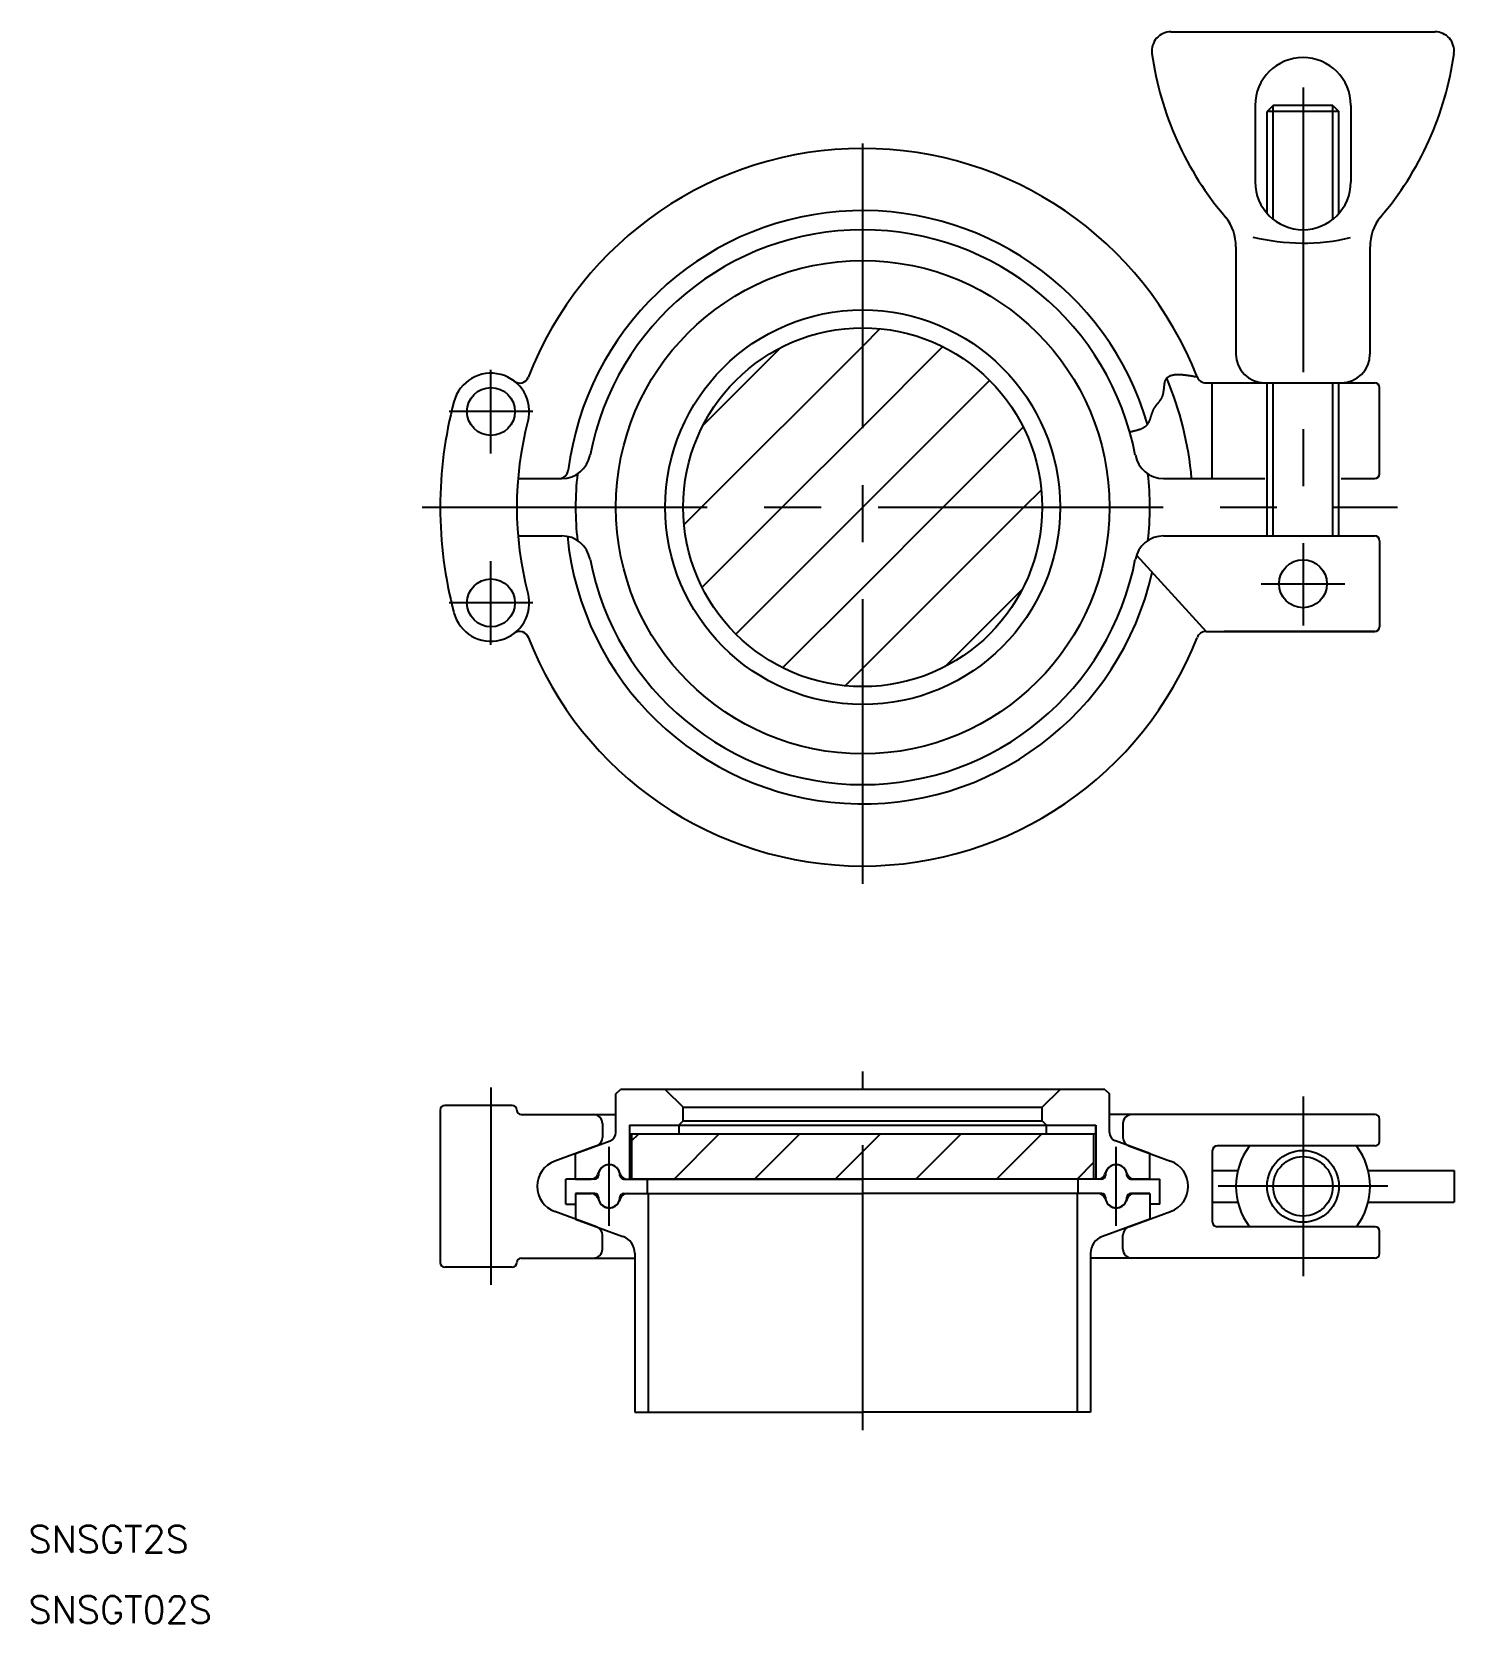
# Model space of a CAD drawing. Extents: x -93 to 66, y -124 to 53.
import ezdxf

# ---------------------------------------------------------------- set-up
doc = ezdxf.new("R2010")
doc.units = 0
doc.linetypes.add('CENTER', pattern=[50.8, 31.75, -6.35, 6.35, -6.35])
doc.layers.get('0').update_dxf_attribs({"linetype": 'CONTINUOUS'})
doc.layers.add('CENTER', color=1, linetype='CENTER')
doc.styles.get("Standard").update_dxf_attribs({"font": 'txt.shx', "height": 3, "bigfont": 'bigfont.shx'})

msp = doc.modelspace()

# ---------------------------------------------------------------- linework, layer by layer
at = {"color": 7, "linetype": 'CONTINUOUS'}
for p, q in [((34.35, 53), (63.78, 53)), ((43.73, 44.8), (43.73, 36.27)), ((45.74, 44.8), (45.07, 44.12)), ((52.39, 44.8), (45.74, 44.8)), ((52.39, 44.8), (53.07, 44.12)), ((54.4, 44.8), (54.4, 36.27)), ((45.07, 32.74), (45.07, 44.12)), ((53.07, 44.12), (45.07, 44.12)), ((53.07, 32.74), (53.07, 44.12)), ((41.6, 29.03), (41.6, 17.07)), ((56.53, 29.03), (56.53, 17.07)), ((38.26, 13.87), (45.07, 13.87)), ((38.93, 3.2), (38.93, 13.87)), ((44.8, 13.87), (53.33, 13.87)), ((45.07, -3.2), (45.07, 13.87)), ((53.07, -3.2), (53.07, 13.87)), ((53.33, 13.87), (57.07, 13.87)), ((57.6, 3.73), (57.6, 13.33)), ((-38.41, 3.2), (-33.53, 3.2)), ((33.53, 3.2), (44.8, 3.2)), ((53.33, 3.2), (57.07, 3.2)), ((-38.41, -3.2), (-33.53, -3.2)), ((33.53, -3.2), (57.07, -3.2)), ((57.6, -3.73), (57.6, -13.33)), ((30.51, -5.33), (38.26, -13.87)), ((38.26, -13.87), (57.07, -13.87)), ((57.07, -13.87), (40.27, -13.87)), ((-27.5, -65.4), (-27, -64.9)), ((-27.5, -69.71), (-27.5, -65.4)), ((0, -64.9), (-27, -64.9)), ((-22, -64.9), (-20, -66.9)), ((27, -64.9), (0, -64.9)), ((22, -64.9), (20, -66.9)), ((27, -64.9), (27.5, -65.4)), ((27.5, -69.71), (27.5, -65.4)), ((-47.08, -67.21), (-47.08, -84.21)), ((-39.05, -66.71), (-46.58, -66.71)), ((-38.55, -67.21), (-38.55, -67.21)), ((-20, -66.9), (0, -66.9)), ((-20, -68.4), (-20, -66.9)), ((0, -66.9), (20, -66.9)), ((20, -68.4), (20, -66.9)), ((-38.05, -67.71), (-27.5, -67.71)), ((-29, -68.71), (-29, -70.25)), ((-26, -68.9), (0, -68.9)), ((-26, -68.9), (-26, -74.9)), ((-26, -68.9), (-26, -69.9)), ((-20, -68.4), (-20.5, -68.9)), ((-20.5, -68.9), (-20.5, -69.9)), ((-20, -68.4), (20, -68.4)), ((0, -68.9), (26, -68.9)), ((20, -68.4), (20.5, -68.9)), ((20.5, -69.9), (20.5, -68.9)), ((26, -68.9), (26, -74.9)), ((26, -69.9), (26, -68.9)), ((57.1, -67.71), (27.5, -67.71)), ((29, -68.71), (29, -70.25)), ((57.6, -70.71), (57.6, -68.21)), ((-32, -72.05), (-28.16, -70.65)), ((26, -69.9), (-26, -69.9)), ((-25.75, -69.9), (-25.75, -74.9)), ((25.75, -74.9), (25.75, -69.9)), ((32, -72.05), (28.16, -70.65)), ((-29.66, -71.19), (-34.31, -72.89)), ((-32, -74.9), (-32, -72.05)), ((29.66, -71.19), (34.31, -72.89)), ((32, -74.9), (32, -72.05)), ((39, -79.71), (39, -71.71)), ((57.1, -71.21), (39.5, -71.21)), ((-29.52, -74.41), (-29.37, -74.06)), ((-26.98, -74.41), (-27.13, -74.06)), ((26.98, -74.41), (27.13, -74.06)), ((29.52, -74.41), (29.37, -74.06)), ((39, -73.96), (41.81, -73.96)), ((56.33, -73.96), (65.92, -73.96)), ((65.92, -73.96), (65.92, -77.46)), ((-29.85, -74.9), (-33.1, -74.9)), ((-33.1, -77.7), (-33.1, -74.9)), ((-32, -74.9), (-30.25, -74.9)), ((-26.65, -74.9), (0, -74.9)), ((-26.25, -74.9), (0, -74.9)), ((26, -74.9), (-26, -74.9)), ((-24, -76.51), (-24, -74.9)), ((26.65, -74.9), (0, -74.9)), ((26.65, -74.9), (0, -74.9)), ((24, -76.51), (24, -74.9)), ((32, -74.9), (29.85, -74.9)), ((29.85, -74.9), (33.1, -74.9)), ((33.1, -77.7), (33.1, -74.9)), ((-33.1, -77.7), (-32, -77.7)), ((-32, -76.51), (-30.25, -76.51)), ((-32, -76.51), (-32, -79.36)), ((-29.85, -76.51), (-32, -76.51)), ((-29.52, -77), (-29.37, -77.35)), ((-26.98, -77), (-27.13, -77.35)), ((-26.65, -76.51), (0, -76.51)), ((-26.25, -76.51), (0, -76.51)), ((-23.9, -76.51), (-23.9, -100.89)), ((26.65, -76.51), (0, -76.51)), ((26.65, -76.51), (0, -76.51)), ((23.9, -76.51), (23.9, -100.89)), ((26.98, -77), (27.13, -77.35)), ((29.52, -77), (29.37, -77.35)), ((32, -76.51), (29.84, -76.51)), ((29.85, -76.51), (32, -76.51)), ((32, -76.51), (32, -79.36)), ((33.1, -77.7), (32, -77.7)), ((39, -77.46), (41.81, -77.46)), ((56.33, -77.46), (65.92, -77.46)), ((-29.66, -80.22), (-34.31, -78.52)), ((-32, -79.36), (-26.72, -81.29)), ((32, -79.36), (26.72, -81.29)), ((29.66, -80.22), (34.31, -78.52)), ((-29, -82.71), (-29, -81.16)), ((29, -82.71), (29, -81.16)), ((57.1, -80.21), (39.5, -80.21)), ((57.6, -83.21), (57.6, -80.71)), ((-25.4, -83.17), (-25.4, -100.89)), ((25.4, -83.17), (25.4, -100.89)), ((-39.05, -84.71), (-46.58, -84.71)), ((-38.55, -84.21), (-38.55, -84.21)), ((-38.05, -83.71), (-25.4, -83.71)), ((57.1, -83.71), (25.4, -83.71)), ((-25.4, -100.89), (0, -100.89)), ((25.4, -100.89), (0, -100.89))]:
    msp.add_line(p, q, dxfattribs=at)
at = {"color": 3, "linetype": 'CONTINUOUS'}
for p, q in [((45.74, 32.1), (45.74, 44.8)), ((52.39, 32.1), (52.39, 44.8)), ((0, 17.96), (1.94, 19.91)), ((-17.96, 0), (0, 17.96)), ((-17.78, 9.16), (-9.16, 17.78)), ((0, 8.98), (8.92, 17.9)), ((0, 0), (14.14, 14.14)), ((45.74, -3.2), (45.74, 13.87)), ((52.39, -3.2), (52.39, 13.87)), ((-8.98, 0), (0, 8.98)), ((8.98, 0), (17.9, 8.92)), ((17.96, 0), (19.91, 1.94)), ((-19.91, -1.94), (-17.96, 0)), ((-17.9, -8.92), (-8.98, 0)), ((-14.14, -14.14), (0, 0)), ((0, -8.98), (8.98, 0)), ((0, -17.96), (17.96, 0)), ((-8.92, -17.9), (0, -8.98)), ((9.16, -17.78), (17.78, -9.16)), ((-1.94, -19.91), (0, -17.96)), ((-25.75, -70.65), (-25, -69.9)), ((-21.02, -74.9), (-16.02, -69.9)), ((-12.04, -74.9), (-7.04, -69.9)), ((0, -71.84), (1.95, -69.9)), ((5.93, -74.9), (10.93, -69.9)), ((14.91, -74.9), (19.91, -69.9)), ((-3.05, -74.9), (0, -71.84)), ((23.89, -74.9), (25.75, -73.03))]:
    msp.add_line(p, q, dxfattribs=at)
at = {"color": 3}
msp.add_polyline3d([(29.72, 8.41, 0), (29.76, 8.42, 0), (29.81, 8.43, 0), (29.86, 8.44, 0), (29.91, 8.45, 0), (29.96, 8.46, 0), (30, 8.46, 0), (30.05, 8.47, 0), (30.1, 8.48, 0), (30.15, 8.49, 0), (30.19, 8.5, 0), (30.24, 8.52, 0), (30.29, 8.53, 0), (30.33, 8.54, 0), (30.38, 8.55, 0), (30.43, 8.56, 0), (30.47, 8.57, 0), (30.52, 8.58, 0), (30.56, 8.59, 0), (30.61, 8.61, 0), (30.65, 8.62, 0), (30.7, 8.63, 0), (30.74, 8.65, 0), (30.79, 8.66, 0), (30.83, 8.67, 0), (30.87, 8.69, 0), (30.91, 8.7, 0), (30.95, 8.72, 0), (31, 8.73, 0), (31.04, 8.75, 0), (31.08, 8.77, 0), (31.12, 8.79, 0), (31.16, 8.8, 0), (31.19, 8.82, 0), (31.23, 8.84, 0), (31.27, 8.86, 0), (31.3, 8.88, 0), (31.34, 8.9, 0), (31.38, 8.92, 0), (31.41, 8.95, 0), (31.44, 8.97, 0), (31.48, 8.99, 0), (31.51, 9.02, 0), (31.54, 9.04, 0), (31.57, 9.07, 0), (31.6, 9.09, 0), (31.63, 9.12, 0), (31.66, 9.15, 0), (31.69, 9.18, 0), (31.71, 9.21, 0), (31.74, 9.24, 0), (31.76, 9.27, 0), (31.79, 9.3, 0), (31.81, 9.34, 0), (31.83, 9.37, 0), (31.85, 9.41, 0), (31.87, 9.44, 0), (31.89, 9.48, 0), (31.91, 9.51, 0), (31.93, 9.55, 0), (31.95, 9.59, 0), (31.97, 9.63, 0), (31.98, 9.67, 0), (32, 9.71, 0), (32.02, 9.75, 0), (32.03, 9.79, 0), (32.05, 9.83, 0), (32.06, 9.87, 0), (32.08, 9.91, 0), (32.09, 9.95, 0), (32.1, 10, 0), (32.12, 10.04, 0), (32.13, 10.08, 0), (32.14, 10.12, 0), (32.16, 10.17, 0), (32.17, 10.21, 0), (32.19, 10.25, 0), (32.2, 10.3, 0), (32.21, 10.34, 0), (32.23, 10.38, 0), (32.24, 10.43, 0), (32.26, 10.47, 0), (32.27, 10.51, 0), (32.28, 10.56, 0), (32.3, 10.6, 0), (32.32, 10.64, 0), (32.33, 10.68, 0), (32.35, 10.73, 0), (32.37, 10.77, 0), (32.38, 10.81, 0), (32.4, 10.85, 0), (32.42, 10.89, 0), (32.44, 10.93, 0), (32.46, 10.97, 0), (32.48, 11.01, 0), (32.5, 11.05, 0), (32.52, 11.09, 0), (32.55, 11.12, 0), (32.57, 11.16, 0), (32.59, 11.2, 0), (32.62, 11.23, 0), (32.64, 11.27, 0), (32.67, 11.31, 0), (32.7, 11.34, 0), (32.72, 11.38, 0), (32.75, 11.41, 0), (32.78, 11.44, 0), (32.81, 11.48, 0), (32.84, 11.51, 0), (32.86, 11.55, 0), (32.89, 11.58, 0), (32.92, 11.61, 0), (32.95, 11.65, 0), (32.98, 11.68, 0), (33.01, 11.71, 0), (33.03, 11.75, 0), (33.06, 11.78, 0), (33.09, 11.82, 0), (33.12, 11.85, 0), (33.14, 11.88, 0), (33.17, 11.92, 0), (33.19, 11.96, 0), (33.22, 11.99, 0), (33.24, 12.03, 0), (33.27, 12.06, 0), (33.29, 12.1, 0), (33.31, 12.14, 0), (33.33, 12.18, 0), (33.35, 12.21, 0), (33.37, 12.25, 0), (33.39, 12.29, 0), (33.41, 12.33, 0), (33.42, 12.37, 0), (33.44, 12.42, 0), (33.45, 12.46, 0), (33.46, 12.5, 0), (33.47, 12.55, 0), (33.49, 12.59, 0), (33.5, 12.63, 0), (33.51, 12.68, 0), (33.51, 12.72, 0), (33.52, 12.77, 0), (33.53, 12.81, 0), (33.54, 12.86, 0), (33.54, 12.91, 0), (33.55, 12.95, 0), (33.56, 13, 0), (33.56, 13.05, 0), (33.57, 13.09, 0), (33.57, 13.14, 0), (33.58, 13.19, 0), (33.58, 13.23, 0), (33.59, 13.28, 0), (33.59, 13.32, 0), (33.6, 13.37, 0), (33.6, 13.42, 0), (33.61, 13.46, 0), (33.61, 13.51, 0), (33.62, 13.55, 0), (33.62, 13.59, 0), (33.63, 13.64, 0), (33.63, 13.68, 0), (33.64, 13.72, 0), (33.64, 13.77, 0), (33.65, 13.81, 0), (33.66, 13.85, 0), (33.67, 13.89, 0), (33.68, 13.93, 0), (33.69, 13.97, 0), (33.7, 14.01, 0), (33.71, 14.04, 0), (33.72, 14.08, 0), (33.73, 14.12, 0), (33.74, 14.15, 0), (33.76, 14.18, 0), (33.77, 14.22, 0), (33.79, 14.25, 0), (33.81, 14.28, 0), (33.83, 14.31, 0), (33.85, 14.34, 0), (33.87, 14.36, 0), (33.89, 14.39, 0), (33.91, 14.42, 0), (33.94, 14.44, 0), (33.96, 14.46, 0), (33.98, 14.49, 0), (34.01, 14.51, 0), (34.04, 14.53, 0), (34.07, 14.55, 0), (34.09, 14.57, 0), (34.12, 14.59, 0), (34.15, 14.6, 0), (34.19, 14.62, 0), (34.22, 14.64, 0), (34.25, 14.65, 0), (34.28, 14.67, 0), (34.32, 14.68, 0), (34.35, 14.69, 0), (34.39, 14.7, 0), (34.43, 14.71, 0), (34.46, 14.72, 0), (34.5, 14.73, 0), (34.54, 14.74, 0), (34.58, 14.75, 0), (34.62, 14.76, 0), (34.66, 14.77, 0), (34.7, 14.77, 0), (34.75, 14.78, 0), (34.79, 14.78, 0), (34.83, 14.79, 0), (34.88, 14.79, 0), (34.92, 14.79, 0), (34.97, 14.8, 0), (35.01, 14.8, 0), (35.06, 14.8, 0), (35.1, 14.8, 0), (35.15, 14.8, 0), (35.2, 14.8, 0), (35.25, 14.8, 0), (35.3, 14.8, 0), (35.35, 14.8, 0), (35.4, 14.79, 0), (35.45, 14.79, 0), (35.5, 14.79, 0), (35.55, 14.79, 0), (35.6, 14.78, 0), (35.65, 14.78, 0), (35.7, 14.77, 0), (35.76, 14.77, 0), (35.81, 14.76, 0), (35.86, 14.76, 0), (35.91, 14.75, 0), (35.97, 14.75, 0), (36.02, 14.74, 0), (36.08, 14.73, 0), (36.13, 14.73, 0), (36.19, 14.72, 0), (36.24, 14.71, 0), (36.3, 14.7, 0), (36.35, 14.69, 0), (36.41, 14.69, 0), (36.46, 14.68, 0), (36.52, 14.67, 0), (36.58, 14.66, 0), (36.63, 14.65, 0), (36.69, 14.64, 0), (36.75, 14.63, 0), (36.8, 14.62, 0), (36.86, 14.61, 0), (36.92, 14.6, 0), (36.98, 14.59, 0), (37.03, 14.58, 0), (37.09, 14.57, 0), (37.15, 14.57, 0), (37.2, 14.56, 0), (37.26, 14.55, 0)], dxfattribs=at)
at = {"color": 7, "linetype": 'CONTINUOUS'}
for centre, radius in [((0, 0), 27.5), ((0, 0), 22), ((0, 0), 20), ((-41.43, 10.67), 2.67), ((49.07, -8.53), 2.67), ((-41.43, -10.67), 2.67), ((49.07, -75.71), 4)]:
    msp.add_circle(centre, radius, dxfattribs=at)
at = {"color": 3, "linetype": 'CONTINUOUS'}
msp.add_circle((49.07, -75.71), 3.32, dxfattribs=at)
at = {"color": 7, "linetype": 'CONTINUOUS'}
for centre, radius, start, end in [((34.35, 50.87), 2.13, 90, 187.2957), ((63.78, 50.87), 2.13, 352.7043, 90), ((67.46, 55.46), 35.56, 187.8661, 220.6119), ((49.07, 44.8), 5.33, 0, 180), ((30.68, 55.46), 35.56, 319.3881, 352.1339), ((0, 0), 40, 21.3229, 158.7811), ((49.07, 36.27), 5.33, 180, 0), ((0, 0), 33.07, 16.2442, 172.8192), ((36.27, 29.03), 5.33, 0, 38.0941), ((61.87, 29.03), 5.33, 141.9059, 180), ((0, 0), 30.93, 10.8069, 169.1931), ((49.07, 52.91), 23.46, 256.2548, 283.0484), ((44.8, 17.07), 3.2, 180, 270), ((53.33, 17.07), 3.2, 270, 0), ((-41.43, 10.67), 4.27, 345.2564, 165.2564), ((-38.22, 14.84), 1, 232.4065, 338.7811), ((0, 0), 36.8, 4.9885, 22.9925), ((38.26, 14.93), 1.07, 201.3229, 270), ((57.07, 13.33), 0.533, 0, 90), ((-0.9, 0), 46.18, 165.2564, 194.7436), ((-0.9, 0), 37.65, 165.2564, 194.7436), ((-33.53, 6.4), 3.2, 270, 349.1931), ((33.53, 6.4), 3.2, 190.8069, 270), ((-33.87, 4.27), 1.07, 270, 352.8192), ((0, 0), 32, 173.3289, 186.6711), ((0, 0), 32, 353.3289, 6.6711), ((57.07, 3.73), 0.533, 270, 0), ((-33.53, -6.4), 3.2, 10.8069, 90), ((0, 0), 33.07, 185.5534, 347.3164), ((33.53, -6.4), 3.2, 90, 169.1931), ((57.07, -3.73), 0.533, 0, 90), ((0, 0), 30.93, 190.8069, 349.1931), ((-41.43, -10.67), 4.27, 194.7436, 14.7436), ((-38.22, -14.84), 1, 21.2201, 127.5978), ((-38.26, -14.93), 1.07, 21.3245, 65.9283), ((38.26, -14.93), 1.07, 90, 158.6755), ((57.07, -13.33), 0.533, 270, 0), ((0, 0), 40, 201.2201, 338.6755), ((-46.58, -67.21), 0.5, 90, 180), ((-39.05, -67.21), 0.5, 0, 90), ((-38.05, -67.21), 0.5, 180, 270), ((-30, -68.71), 1, 360, 90), ((30, -68.71), 1, 90, 180), ((57.1, -68.21), 0.5, 360, 90), ((-30, -70.25), 1, 290, 360), ((-28.5, -69.71), 1, 290, 0), ((28.5, -69.71), 1, 180, 250), ((30, -70.25), 1, 180, 250), ((57.1, -70.71), 0.5, 270, 0), ((39.5, -71.71), 0.5, 90, 180), ((49.07, -75.71), 7.47, 142.938, 217.062), ((49.07, -75.71), 7.47, 322.938, 37.062), ((-33.28, -75.71), 3, 110, 250), ((-30.25, -74.1), 0.8, 270, 337), ((-29.85, -74.5), 0.4, 270, 0), ((-28.25, -74.5), 1.2, 0, 180), ((-28.25, -74.5), 1.2, 90, 158.7991), ((-28.25, -74.5), 1.2, 21.2009, 90), ((-26.65, -74.5), 0.4, 180, 270), ((-26.25, -74.1), 0.8, 203, 270), ((26.25, -74.1), 0.8, 270, 337), ((26.65, -74.5), 0.4, 270, 0), ((28.25, -74.5), 1.2, 0, 180), ((28.25, -74.5), 1.2, 90, 158.7991), ((28.25, -74.5), 1.2, 21.2009, 90), ((29.85, -74.5), 0.4, 180, 270), ((30.25, -74.1), 0.8, 203, 270), ((33.28, -75.71), 3, 290, 70), ((-30.25, -77.31), 0.8, 23, 90), ((-29.85, -76.91), 0.4, 0, 90), ((-28.25, -76.91), 1.2, 180, 0), ((-28.25, -76.91), 1.2, 201.2009, 270), ((-28.25, -76.91), 1.2, 270, 338.7991), ((-26.65, -76.91), 0.4, 90, 180), ((-26.25, -77.31), 0.8, 90, 157), ((26.25, -77.31), 0.8, 23, 90), ((26.65, -76.91), 0.4, 0, 90), ((28.25, -76.91), 1.2, 180, 0), ((28.25, -76.91), 1.2, 201.2009, 270), ((28.25, -76.91), 1.2, 270, 338.7991), ((29.85, -76.91), 0.4, 90, 180), ((30.25, -77.31), 0.8, 90, 157), ((39.5, -79.71), 0.5, 180, 270), ((-30, -81.16), 1, 360, 70), ((-27.4, -83.17), 2, 0, 70), ((27.4, -83.17), 2, 110, 180), ((30, -81.16), 1, 110, 180), ((57.1, -80.71), 0.5, 0, 90), ((-30, -82.71), 1, 270, 0), ((30, -82.71), 1, 180, 270), ((57.1, -83.21), 0.5, 270, 0), ((-46.58, -84.21), 0.5, 180, 270), ((-39.05, -84.21), 0.5, 270, 0), ((-38.05, -84.21), 0.5, 90, 180)]:
    msp.add_arc(centre, radius, start, end, dxfattribs=at)
at = {"layer": 'CENTER', "color": 1, "linetype": 'CENTER'}
for p, q in [((49.07, 46.8), (49.07, -13.2)), ((0, -42), (0, 42)), ((-41.43, 6), (-41.43, 15.33)), ((-36.77, 10.67), (-46.1, 10.67)), ((-49.08, 0), (59.6, 0)), ((-41.43, -15.33), (-41.43, -6)), ((44.4, -8.53), (53.73, -8.53)), ((-36.77, -10.67), (-46.1, -10.67)), ((0, -102.89), (0, -62.9)), ((-41.43, -64.71), (-41.43, -86.71)), ((49.07, -65.71), (49.07, -85.71)), ((-28.25, -80.11), (-28.25, -71.3)), ((28.25, -80.11), (28.25, -71.3)), ((58.53, -75.71), (39.6, -75.71))]:
    msp.add_line(p, q, dxfattribs=at)

# ---------------------------------------------------------------- texts
at = {"color": 7, "linetype": 'CONTINUOUS'}
for s, p in [('SNSGT2S', (-92.98, -116.55)), ('SNSGT02S', (-92.98, -124.41))]:
    msp.add_text(s, height=3, dxfattribs=at).set_placement(p)

doc.saveas('drawing.dxf')
